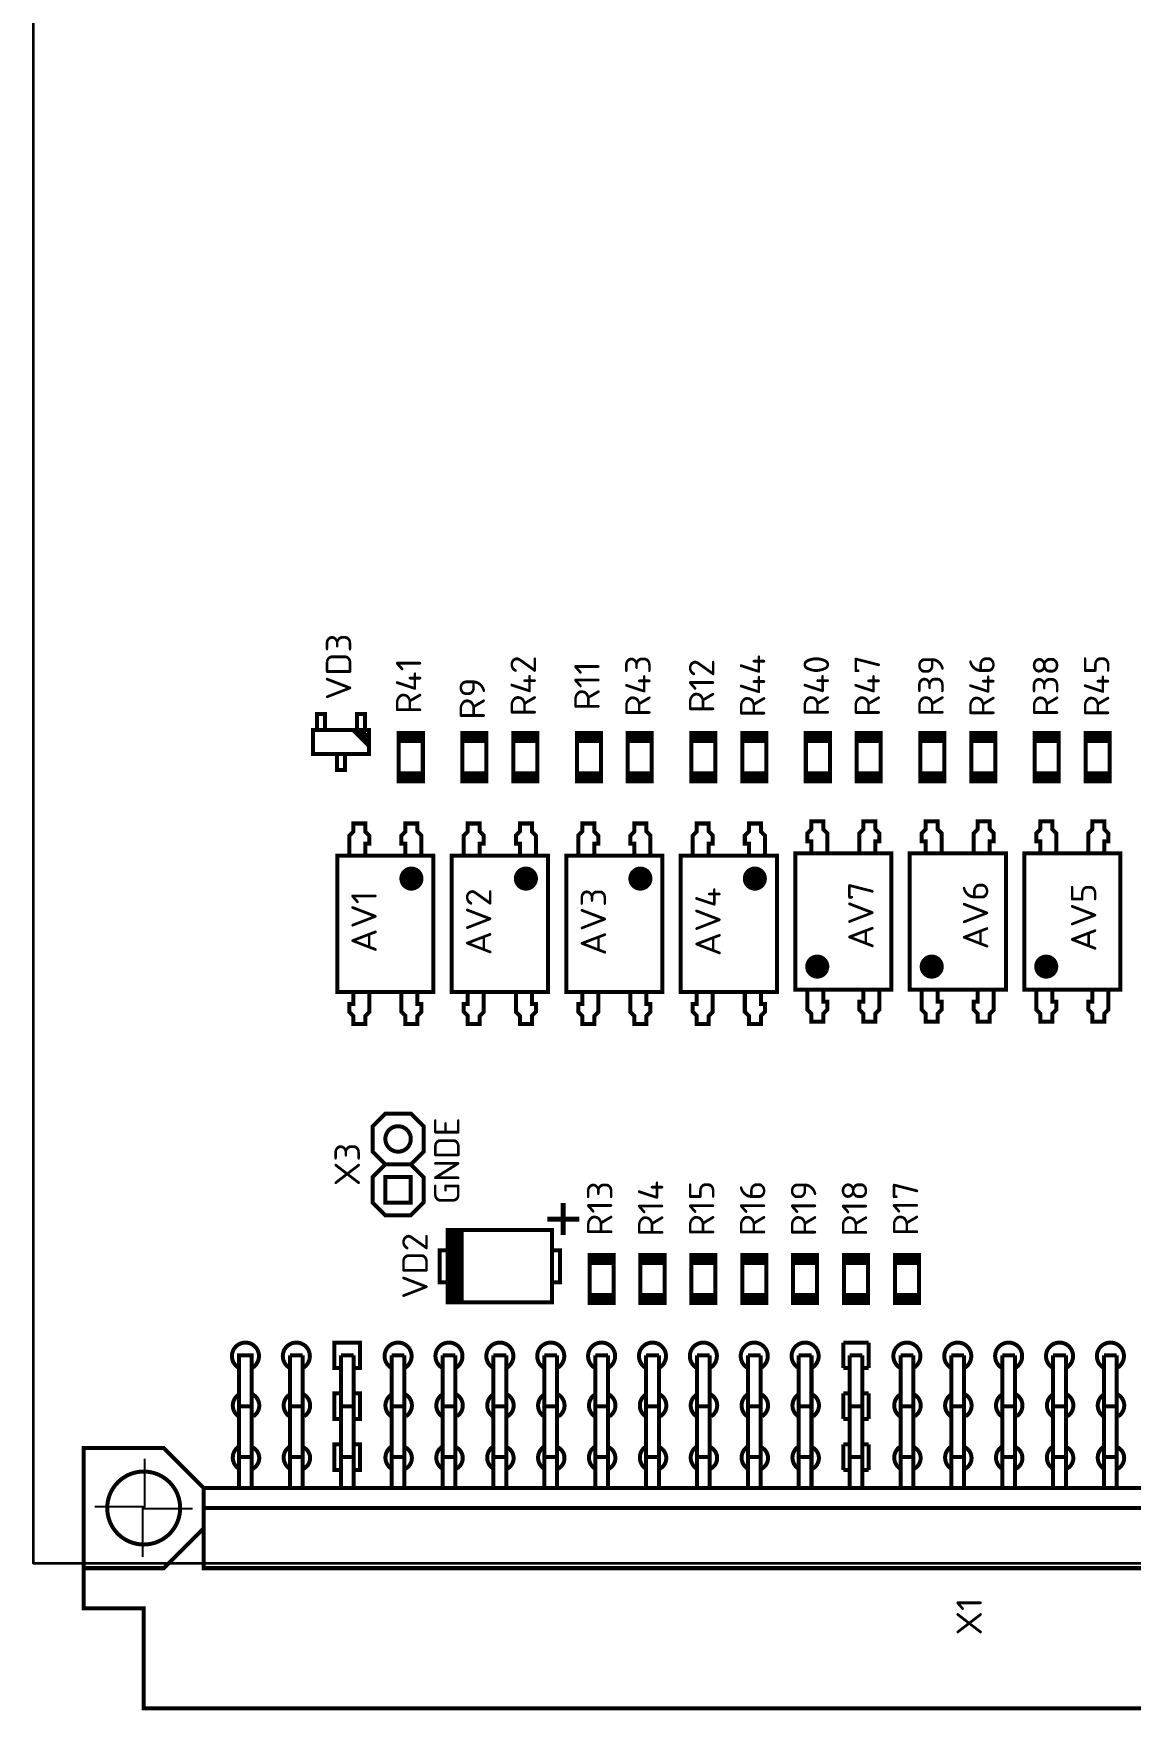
# Model space of a CAD drawing. Header units: millimetres. Extents: x 370 to 630, y -3056 to -2888.
# Drawn here: x 370.1 to 424.9, y -3056.3 to -2972.7 of the extents above; entities that cross this region are included whole.
import ezdxf
from ezdxf.enums import TextEntityAlignment as Align

# ---------------------------------------------------------------- set-up
doc = ezdxf.new("R2010")
doc.units = ezdxf.units.MM
doc.layers.add('BOARD', color=173, linetype='Continuous', lineweight=35)
doc.layers.add('TOP', color=241, linetype='Continuous', lineweight=35)
doc.styles.get("Standard").update_dxf_attribs({"font": 'txt.shx'})

msp = doc.modelspace()

# ---------------------------------------------------------------- linework, layer by layer
at = {"layer": 'BOARD'}
msp.add_lwpolyline([(603.34, -3049), (370.09, -3049), (370.09, -2889), (603.34, -2889)], close=True, dxfattribs=at)
at = {"layer": 'TOP'}
for points, const_width in [([(384.635, -3007.42), (384.635, -3006.62), (384.235, -3006.62), (384.235, -3007.42)], 0.2), ([(386.835, -3008.02), (386.235, -3007.42), (386.235, -3006.62), (386.635, -3006.62), (386.635, -3007.42)], 0.2), ([(384.035, -3008.62), (385.235, -3008.62), (385.235, -3009.42), (385.635, -3009.42), (385.635, -3008.62), (386.835, -3008.62), (386.835, -3007.42), (384.035, -3007.42), (384.035, -3008.62)], 0.2), ([(386.035, -3007.42), (386.835, -3008.22)], 0.2), ([(386.435, -3007.42), (386.835, -3007.82)], 0.2), ([(388.325, -3009.975), (389.525, -3009.975), (389.525, -3007.575), (388.325, -3007.575), (388.325, -3009.975)], 0.2), ([(389.525, -3007.775), (388.325, -3007.775)], 0.2), ([(389.525, -3007.975), (388.325, -3007.975)], 0.2), ([(391.5, -3009.975), (392.7, -3009.975), (392.7, -3007.575), (391.5, -3007.575), (391.5, -3009.975)], 0.2), ([(392.7, -3007.775), (391.5, -3007.775)], 0.2), ([(392.7, -3007.975), (391.5, -3007.975)], 0.2), ([(394.04, -3009.975), (395.24, -3009.975), (395.24, -3007.575), (394.04, -3007.575), (394.04, -3009.975)], 0.2), ([(395.24, -3007.775), (394.04, -3007.775)], 0.2), ([(395.24, -3007.975), (394.04, -3007.975)], 0.2), ([(397.215, -3009.975), (398.415, -3009.975), (398.415, -3007.575), (397.215, -3007.575), (397.215, -3009.975)], 0.2), ([(398.415, -3007.775), (397.215, -3007.775)], 0.2), ([(398.415, -3007.975), (397.215, -3007.975)], 0.2), ([(399.755, -3009.975), (400.955, -3009.975), (400.955, -3007.575), (399.755, -3007.575), (399.755, -3009.975)], 0.2), ([(400.955, -3007.775), (399.755, -3007.775)], 0.2), ([(400.955, -3007.975), (399.755, -3007.975)], 0.2), ([(402.93, -3009.975), (404.13, -3009.975), (404.13, -3007.575), (402.93, -3007.575), (402.93, -3009.975)], 0.2), ([(404.13, -3007.775), (402.93, -3007.775)], 0.2), ([(404.13, -3007.975), (402.93, -3007.975)], 0.2), ([(405.47, -3009.975), (406.67, -3009.975), (406.67, -3007.575), (405.47, -3007.575), (405.47, -3009.975)], 0.2), ([(406.67, -3007.775), (405.47, -3007.775)], 0.2), ([(406.67, -3007.975), (405.47, -3007.975)], 0.2), ([(409.845, -3007.575), (408.645, -3007.575), (408.645, -3009.975), (409.845, -3009.975), (409.845, -3007.575)], 0.2), ([(408.645, -3007.775), (409.845, -3007.775)], 0.2), ([(408.645, -3007.975), (409.845, -3007.975)], 0.2), ([(412.385, -3007.575), (411.185, -3007.575), (411.185, -3009.975), (412.385, -3009.975), (412.385, -3007.575)], 0.2), ([(411.185, -3007.775), (412.385, -3007.775)], 0.2), ([(411.185, -3007.975), (412.385, -3007.975)], 0.2), ([(415.56, -3007.575), (414.36, -3007.575), (414.36, -3009.975), (415.56, -3009.975), (415.56, -3007.575)], 0.2), ([(414.36, -3007.775), (415.56, -3007.775)], 0.2), ([(414.36, -3007.975), (415.56, -3007.975)], 0.2), ([(418.1, -3007.575), (416.9, -3007.575), (416.9, -3009.975), (418.1, -3009.975), (418.1, -3007.575)], 0.2), ([(416.9, -3007.775), (418.1, -3007.775)], 0.2), ([(416.9, -3007.975), (418.1, -3007.975)], 0.2), ([(421.275, -3007.575), (420.075, -3007.575), (420.075, -3009.975), (421.275, -3009.975), (421.275, -3007.575)], 0.2), ([(420.075, -3007.775), (421.275, -3007.775)], 0.2), ([(420.075, -3007.975), (421.275, -3007.975)], 0.2), ([(423.815, -3007.575), (422.615, -3007.575), (422.615, -3009.975), (423.815, -3009.975), (423.815, -3007.575)], 0.2), ([(422.615, -3007.775), (423.815, -3007.775)], 0.2), ([(422.615, -3007.975), (423.815, -3007.975)], 0.2), ([(385.635, -3008.62), (385.235, -3008.62)], 0.2), ([(389.525, -3009.575), (388.325, -3009.575)], 0.2), ([(392.7, -3009.575), (391.5, -3009.575)], 0.2), ([(395.24, -3009.575), (394.04, -3009.575)], 0.2), ([(398.415, -3009.575), (397.215, -3009.575)], 0.2), ([(400.955, -3009.575), (399.755, -3009.575)], 0.2), ([(404.13, -3009.575), (402.93, -3009.575)], 0.2), ([(406.67, -3009.575), (405.47, -3009.575)], 0.2), ([(408.645, -3009.575), (409.845, -3009.575)], 0.2), ([(411.185, -3009.575), (412.385, -3009.575)], 0.2), ([(414.36, -3009.575), (415.56, -3009.575)], 0.2), ([(416.9, -3009.575), (418.1, -3009.575)], 0.2), ([(420.075, -3009.575), (421.275, -3009.575)], 0.2), ([(422.615, -3009.575), (423.815, -3009.575)], 0.2), ([(389.525, -3009.775), (388.325, -3009.775)], 0.2), ([(392.7, -3009.775), (391.5, -3009.775)], 0.2), ([(395.24, -3009.775), (394.04, -3009.775)], 0.2), ([(398.415, -3009.775), (397.215, -3009.775)], 0.2), ([(400.955, -3009.775), (399.755, -3009.775)], 0.2), ([(404.13, -3009.775), (402.93, -3009.775)], 0.2), ([(406.67, -3009.775), (405.47, -3009.775)], 0.2), ([(408.645, -3009.775), (409.845, -3009.775)], 0.2), ([(411.185, -3009.775), (412.385, -3009.775)], 0.2), ([(414.36, -3009.775), (415.56, -3009.775)], 0.2), ([(416.9, -3009.775), (418.1, -3009.775)], 0.2), ([(420.075, -3009.775), (421.275, -3009.775)], 0.2), ([(422.615, -3009.775), (423.815, -3009.775)], 0.2), ([(385.855, -3013.685), (385.855, -3012.685), (386.055, -3012.485), (386.055, -3012.085), (386.655, -3012.085), (386.655, -3012.485), (386.855, -3012.685), (386.855, -3013.085), (386.655, -3013.085), (386.655, -3013.685)], 0.2), ([(389.455, -3013.685), (389.455, -3012.685), (389.255, -3012.485), (389.255, -3012.085), (388.655, -3012.085), (388.655, -3012.485), (388.455, -3012.685), (388.455, -3013.085), (388.655, -3013.085), (388.655, -3013.685)], 0.2), ([(391.57, -3013.685), (391.57, -3012.685), (391.77, -3012.485), (391.77, -3012.085), (392.37, -3012.085), (392.37, -3012.485), (392.57, -3012.685), (392.57, -3013.085), (392.37, -3013.085), (392.37, -3013.685)], 0.2), ([(395.17, -3013.685), (395.17, -3012.685), (394.97, -3012.485), (394.97, -3012.085), (394.37, -3012.085), (394.37, -3012.485), (394.17, -3012.685), (394.17, -3013.085), (394.37, -3013.085), (394.37, -3013.685)], 0.2), ([(397.285, -3013.685), (397.285, -3012.685), (397.485, -3012.485), (397.485, -3012.085), (398.085, -3012.085), (398.085, -3012.485), (398.285, -3012.685), (398.285, -3013.085), (398.085, -3013.085), (398.085, -3013.685)], 0.2), ([(400.885, -3013.685), (400.885, -3012.685), (400.685, -3012.485), (400.685, -3012.085), (400.085, -3012.085), (400.085, -3012.485), (399.885, -3012.685), (399.885, -3013.085), (400.085, -3013.085), (400.085, -3013.685)], 0.2), ([(403, -3013.685), (403, -3012.685), (403.2, -3012.485), (403.2, -3012.085), (403.8, -3012.085), (403.8, -3012.485), (404, -3012.685), (404, -3013.085), (403.8, -3013.085), (403.8, -3013.685)], 0.2), ([(406.6, -3013.685), (406.6, -3012.685), (406.4, -3012.485), (406.4, -3012.085), (405.8, -3012.085), (405.8, -3012.485), (405.6, -3012.685), (405.6, -3013.085), (405.8, -3013.085), (405.8, -3013.685)], 0.2), ([(409.715, -3013.575), (409.715, -3012.575), (409.515, -3012.375), (409.515, -3011.975), (408.915, -3011.975), (408.915, -3012.375), (408.715, -3012.575), (408.715, -3012.975), (408.915, -3012.975), (408.915, -3013.575)], 0.2), ([(411.315, -3013.575), (411.315, -3012.575), (411.515, -3012.375), (411.515, -3011.975), (412.115, -3011.975), (412.115, -3012.375), (412.315, -3012.575), (412.315, -3012.975), (412.115, -3012.975), (412.115, -3013.575)], 0.2), ([(415.43, -3013.575), (415.43, -3012.575), (415.23, -3012.375), (415.23, -3011.975), (414.63, -3011.975), (414.63, -3012.375), (414.43, -3012.575), (414.43, -3012.975), (414.63, -3012.975), (414.63, -3013.575)], 0.2), ([(417.03, -3013.575), (417.03, -3012.575), (417.23, -3012.375), (417.23, -3011.975), (417.83, -3011.975), (417.83, -3012.375), (418.03, -3012.575), (418.03, -3012.975), (417.83, -3012.975), (417.83, -3013.575)], 0.2), ([(421.145, -3013.575), (421.145, -3012.575), (420.945, -3012.375), (420.945, -3011.975), (420.345, -3011.975), (420.345, -3012.375), (420.145, -3012.575), (420.145, -3012.975), (420.345, -3012.975), (420.345, -3013.575)], 0.2), ([(422.745, -3013.575), (422.745, -3012.575), (422.945, -3012.375), (422.945, -3011.975), (423.545, -3011.975), (423.545, -3012.375), (423.745, -3012.575), (423.745, -3012.975), (423.545, -3012.975), (423.545, -3013.575)], 0.2), ([(390.055, -3020.485), (385.255, -3020.485), (385.255, -3013.685), (390.055, -3013.685), (390.055, -3020.485)], 0.2), ([(395.77, -3020.485), (390.97, -3020.485), (390.97, -3013.685), (395.77, -3013.685), (395.77, -3020.485)], 0.2), ([(401.485, -3020.485), (396.685, -3020.485), (396.685, -3013.685), (401.485, -3013.685), (401.485, -3020.485)], 0.2), ([(407.2, -3020.485), (402.4, -3020.485), (402.4, -3013.685), (407.2, -3013.685), (407.2, -3020.485)], 0.2), ([(408.115, -3013.575), (412.915, -3013.575), (412.915, -3020.375), (408.115, -3020.375), (408.115, -3013.575)], 0.2), ([(413.83, -3013.575), (418.63, -3013.575), (418.63, -3020.375), (413.83, -3020.375), (413.83, -3013.575)], 0.2), ([(419.545, -3013.575), (424.345, -3013.575), (424.345, -3020.375), (419.545, -3020.375), (419.545, -3013.575)], 0.2), ([(386.855, -3020.485), (386.855, -3021.485), (386.655, -3021.685), (386.655, -3022.085), (386.055, -3022.085), (386.055, -3021.685), (385.855, -3021.485), (385.855, -3021.085), (386.055, -3021.085), (386.055, -3020.485)], 0.2), ([(388.455, -3020.485), (388.455, -3021.485), (388.655, -3021.685), (388.655, -3022.085), (389.255, -3022.085), (389.255, -3021.685), (389.455, -3021.485), (389.455, -3021.085), (389.255, -3021.085), (389.255, -3020.485)], 0.2), ([(392.57, -3020.485), (392.57, -3021.485), (392.37, -3021.685), (392.37, -3022.085), (391.77, -3022.085), (391.77, -3021.685), (391.57, -3021.485), (391.57, -3021.085), (391.77, -3021.085), (391.77, -3020.485)], 0.2), ([(394.17, -3020.485), (394.17, -3021.485), (394.37, -3021.685), (394.37, -3022.085), (394.97, -3022.085), (394.97, -3021.685), (395.17, -3021.485), (395.17, -3021.085), (394.97, -3021.085), (394.97, -3020.485)], 0.2), ([(398.285, -3020.485), (398.285, -3021.485), (398.085, -3021.685), (398.085, -3022.085), (397.485, -3022.085), (397.485, -3021.685), (397.285, -3021.485), (397.285, -3021.085), (397.485, -3021.085), (397.485, -3020.485)], 0.2), ([(399.885, -3020.485), (399.885, -3021.485), (400.085, -3021.685), (400.085, -3022.085), (400.685, -3022.085), (400.685, -3021.685), (400.885, -3021.485), (400.885, -3021.085), (400.685, -3021.085), (400.685, -3020.485)], 0.2), ([(404, -3020.485), (404, -3021.485), (403.8, -3021.685), (403.8, -3022.085), (403.2, -3022.085), (403.2, -3021.685), (403, -3021.485), (403, -3021.085), (403.2, -3021.085), (403.2, -3020.485)], 0.2), ([(405.6, -3020.485), (405.6, -3021.485), (405.8, -3021.685), (405.8, -3022.085), (406.4, -3022.085), (406.4, -3021.685), (406.6, -3021.485), (406.6, -3021.085), (406.4, -3021.085), (406.4, -3020.485)], 0.2), ([(408.715, -3020.375), (408.715, -3021.375), (408.915, -3021.575), (408.915, -3021.975), (409.515, -3021.975), (409.515, -3021.575), (409.715, -3021.375), (409.715, -3020.975), (409.515, -3020.975), (409.515, -3020.375)], 0.2), ([(412.315, -3020.375), (412.315, -3021.375), (412.115, -3021.575), (412.115, -3021.975), (411.515, -3021.975), (411.515, -3021.575), (411.315, -3021.375), (411.315, -3020.975), (411.515, -3020.975), (411.515, -3020.375)], 0.2), ([(414.43, -3020.375), (414.43, -3021.375), (414.63, -3021.575), (414.63, -3021.975), (415.23, -3021.975), (415.23, -3021.575), (415.43, -3021.375), (415.43, -3020.975), (415.23, -3020.975), (415.23, -3020.375)], 0.2), ([(418.03, -3020.375), (418.03, -3021.375), (417.83, -3021.575), (417.83, -3021.975), (417.23, -3021.975), (417.23, -3021.575), (417.03, -3021.375), (417.03, -3020.975), (417.23, -3020.975), (417.23, -3020.375)], 0.2), ([(420.145, -3020.375), (420.145, -3021.375), (420.345, -3021.575), (420.345, -3021.975), (420.945, -3021.975), (420.945, -3021.575), (421.145, -3021.375), (421.145, -3020.975), (420.945, -3020.975), (420.945, -3020.375)], 0.2), ([(423.745, -3020.375), (423.745, -3021.375), (423.545, -3021.575), (423.545, -3021.975), (422.945, -3021.975), (422.945, -3021.575), (422.745, -3021.375), (422.745, -3020.975), (422.945, -3020.975), (422.945, -3020.375)], 0.2), ([(389.56, -3029.73), (388.925, -3029.095), (389.56, -3028.46), (389.56, -3027.19), (388.925, -3026.555), (387.655, -3026.555), (387.02, -3027.19), (387.02, -3028.46), (387.655, -3029.095), (387.02, -3029.73), (387.02, -3031), (387.655, -3031.635), (388.925, -3031.635), (389.56, -3031), (389.56, -3029.73)], 0.2), ([(387.655, -3029.095), (388.925, -3029.095)], 0.2), ([(387.655, -3031), (387.655, -3029.73), (388.925, -3029.73), (388.925, -3031), (387.655, -3031)], 0.2), ([(396.534, -3031.021), (396.534, -3032.621)], 0.25), ([(395.734, -3031.821), (397.334, -3031.821)], 0.25), ([(390.77, -3035.977), (390.77, -3032.373), (395.97, -3032.373), (395.97, -3035.977), (390.77, -3035.977)], 0.2), ([(390.87, -3035.977), (390.87, -3032.373)], 0.2), ([(390.97, -3035.977), (390.97, -3032.373)], 0.2), ([(391.07, -3035.977), (391.07, -3032.373)], 0.2), ([(391.17, -3035.977), (391.17, -3032.373)], 0.2), ([(391.27, -3035.977), (391.27, -3032.373)], 0.2), ([(391.37, -3035.977), (391.37, -3032.373)], 0.2), ([(391.47, -3035.977), (391.47, -3032.373)], 0.2), ([(390.77, -3033.375), (390.37, -3033.375), (390.37, -3034.975), (390.77, -3034.975)], 0.2), ([(395.97, -3033.375), (396.37, -3033.375), (396.37, -3034.975), (395.97, -3034.975)], 0.2), ([(397.85, -3036.01), (399.05, -3036.01), (399.05, -3033.61), (397.85, -3033.61), (397.85, -3036.01)], 0.2), ([(399.05, -3033.81), (397.85, -3033.81)], 0.2), ([(400.39, -3036.01), (401.59, -3036.01), (401.59, -3033.61), (400.39, -3033.61), (400.39, -3036.01)], 0.2), ([(401.59, -3033.81), (400.39, -3033.81)], 0.2), ([(402.93, -3036.01), (404.13, -3036.01), (404.13, -3033.61), (402.93, -3033.61), (402.93, -3036.01)], 0.2), ([(404.13, -3033.81), (402.93, -3033.81)], 0.2), ([(405.47, -3036.01), (406.67, -3036.01), (406.67, -3033.61), (405.47, -3033.61), (405.47, -3036.01)], 0.2), ([(406.67, -3033.81), (405.47, -3033.81)], 0.2), ([(409.21, -3033.61), (408.01, -3033.61), (408.01, -3036.01), (409.21, -3036.01), (409.21, -3033.61)], 0.2), ([(408.01, -3033.81), (409.21, -3033.81)], 0.2), ([(411.75, -3033.61), (410.55, -3033.61), (410.55, -3036.01), (411.75, -3036.01), (411.75, -3033.61)], 0.2), ([(410.55, -3033.81), (411.75, -3033.81)], 0.2), ([(414.29, -3033.61), (413.09, -3033.61), (413.09, -3036.01), (414.29, -3036.01), (414.29, -3033.61)], 0.2), ([(413.09, -3033.81), (414.29, -3033.81)], 0.2), ([(399.05, -3034.01), (397.85, -3034.01)], 0.2), ([(401.59, -3034.01), (400.39, -3034.01)], 0.2), ([(404.13, -3034.01), (402.93, -3034.01)], 0.2), ([(406.67, -3034.01), (405.47, -3034.01)], 0.2), ([(408.01, -3034.01), (409.21, -3034.01)], 0.2), ([(410.55, -3034.01), (411.75, -3034.01)], 0.2), ([(413.09, -3034.01), (414.29, -3034.01)], 0.2), ([(399.05, -3035.61), (397.85, -3035.61)], 0.2), ([(401.59, -3035.61), (400.39, -3035.61)], 0.2), ([(404.13, -3035.61), (402.93, -3035.61)], 0.2), ([(406.67, -3035.61), (405.47, -3035.61)], 0.2), ([(408.01, -3035.61), (409.21, -3035.61)], 0.2), ([(410.55, -3035.61), (411.75, -3035.61)], 0.2), ([(413.09, -3035.61), (414.29, -3035.61)], 0.2), ([(399.05, -3035.81), (397.85, -3035.81)], 0.2), ([(401.59, -3035.81), (400.39, -3035.81)], 0.2), ([(404.13, -3035.81), (402.93, -3035.81)], 0.2), ([(406.67, -3035.81), (405.47, -3035.81)], 0.2), ([(408.01, -3035.81), (409.21, -3035.81)], 0.2), ([(410.55, -3035.81), (411.75, -3035.81)], 0.2), ([(413.09, -3035.81), (414.29, -3035.81)], 0.2), ([(385.432, -3039.255), (385.115, -3039.255), (385.115, -3037.985), (386.385, -3037.985), (386.385, -3039.255), (386.068, -3039.255)], 0.2), ([(410.515, -3039.255), (410.515, -3037.985)], 0.2), ([(410.515, -3037.985), (411.785, -3037.985)], 0.2), ([(411.785, -3037.985), (411.785, -3039.255)], 0.2), ([(380.352, -3045.287), (380.352, -3038.62), (380.988, -3038.62), (380.988, -3045.287)], 0.2), ([(382.892, -3038.62), (383.528, -3038.62)], 0.2), ([(382.892, -3045.287), (382.892, -3038.62)], 0.2), ([(383.528, -3038.62), (383.528, -3045.287)], 0.2), ([(385.432, -3038.62), (386.068, -3038.62)], 0.2), ([(385.432, -3045.287), (385.432, -3038.62)], 0.2), ([(386.068, -3038.62), (386.068, -3045.287)], 0.2), ([(387.972, -3038.62), (388.608, -3038.62)], 0.2), ([(387.972, -3045.287), (387.972, -3038.62)], 0.2), ([(388.608, -3038.62), (388.608, -3045.287)], 0.2), ([(390.512, -3038.62), (391.148, -3038.62)], 0.2), ([(390.512, -3045.287), (390.512, -3038.62)], 0.2), ([(391.148, -3038.62), (391.148, -3045.287)], 0.2), ([(393.052, -3038.62), (393.688, -3038.62)], 0.2), ([(393.052, -3045.287), (393.052, -3038.62)], 0.2), ([(393.688, -3038.62), (393.688, -3045.287)], 0.2), ([(395.592, -3038.62), (396.228, -3038.62)], 0.2), ([(395.592, -3045.287), (395.592, -3038.62)], 0.2), ([(396.228, -3038.62), (396.228, -3045.287)], 0.2), ([(398.132, -3038.62), (398.768, -3038.62)], 0.2), ([(398.132, -3045.287), (398.132, -3038.62)], 0.2), ([(398.768, -3038.62), (398.768, -3045.287)], 0.2), ([(400.672, -3038.62), (401.308, -3038.62)], 0.2), ([(400.672, -3045.287), (400.672, -3038.62)], 0.2), ([(401.308, -3038.62), (401.308, -3045.287)], 0.2), ([(403.212, -3038.62), (403.848, -3038.62)], 0.2), ([(403.212, -3045.287), (403.212, -3038.62)], 0.2), ([(403.848, -3038.62), (403.848, -3045.287)], 0.2), ([(405.752, -3038.62), (406.388, -3038.62)], 0.2), ([(405.752, -3045.287), (405.752, -3038.62)], 0.2), ([(406.388, -3038.62), (406.388, -3045.287)], 0.2), ([(408.292, -3038.62), (408.928, -3038.62)], 0.2), ([(408.292, -3045.287), (408.292, -3038.62)], 0.2), ([(408.928, -3038.62), (408.928, -3045.287)], 0.2), ([(410.832, -3038.62), (411.468, -3038.62)], 0.2), ([(410.832, -3045.287), (410.832, -3038.62)], 0.2), ([(411.468, -3038.62), (411.468, -3045.287)], 0.2), ([(413.372, -3038.62), (414.008, -3038.62)], 0.2), ([(413.372, -3045.287), (413.372, -3038.62)], 0.2), ([(414.008, -3038.62), (414.008, -3045.287)], 0.2), ([(415.912, -3038.62), (416.548, -3038.62)], 0.2), ([(415.912, -3045.287), (415.912, -3038.62)], 0.2), ([(416.548, -3038.62), (416.548, -3045.287)], 0.2), ([(418.452, -3038.62), (419.088, -3038.62)], 0.2), ([(418.452, -3045.287), (418.452, -3038.62)], 0.2), ([(419.088, -3038.62), (419.088, -3045.287)], 0.2), ([(420.992, -3038.62), (421.628, -3038.62)], 0.2), ([(420.992, -3045.287), (420.992, -3038.62)], 0.2), ([(421.628, -3038.62), (421.628, -3045.287)], 0.2), ([(423.532, -3038.62), (424.168, -3038.62)], 0.2), ([(423.532, -3045.287), (423.532, -3038.62)], 0.2), ([(424.168, -3038.62), (424.168, -3045.287)], 0.2), ([(410.832, -3039.255), (410.515, -3039.255)], 0.2), ([(411.785, -3039.255), (411.468, -3039.255)], 0.2), ([(385.432, -3041.795), (385.115, -3041.795), (385.115, -3040.525), (385.432, -3040.525)], 0.2), ([(386.068, -3040.525), (386.385, -3040.525), (386.385, -3041.795), (386.068, -3041.795)], 0.2), ([(410.515, -3040.525), (410.832, -3040.525)], 0.2), ([(410.515, -3041.795), (410.515, -3040.525)], 0.2), ([(411.468, -3040.525), (411.785, -3040.525)], 0.2), ([(411.785, -3040.525), (411.785, -3041.795)], 0.2), ([(380.352, -3041.16), (380.988, -3041.16)], 0.2), ([(382.892, -3041.16), (383.528, -3041.16)], 0.2), ([(385.432, -3041.16), (386.068, -3041.16)], 0.2), ([(387.972, -3041.16), (388.608, -3041.16)], 0.2), ([(390.512, -3041.16), (391.148, -3041.16)], 0.2), ([(393.052, -3041.16), (393.688, -3041.16)], 0.2), ([(395.592, -3041.16), (396.228, -3041.16)], 0.2), ([(398.132, -3041.16), (398.768, -3041.16)], 0.2), ([(400.672, -3041.16), (401.308, -3041.16)], 0.2), ([(403.212, -3041.16), (403.848, -3041.16)], 0.2), ([(405.752, -3041.16), (406.388, -3041.16)], 0.2), ([(408.292, -3041.16), (408.928, -3041.16)], 0.2), ([(410.832, -3041.16), (411.468, -3041.16)], 0.2), ([(413.372, -3041.16), (414.008, -3041.16)], 0.2), ([(415.912, -3041.16), (416.548, -3041.16)], 0.2), ([(418.452, -3041.16), (419.088, -3041.16)], 0.2), ([(420.992, -3041.16), (421.628, -3041.16)], 0.2), ([(423.532, -3041.16), (424.168, -3041.16)], 0.2), ([(410.832, -3041.795), (410.515, -3041.795)], 0.2), ([(411.785, -3041.795), (411.468, -3041.795)], 0.2), ([(385.432, -3044.335), (385.115, -3044.335), (385.115, -3043.065), (385.432, -3043.065)], 0.2), ([(386.068, -3043.065), (386.385, -3043.065), (386.385, -3044.335), (386.068, -3044.335)], 0.2), ([(410.515, -3044.335), (410.515, -3043.065)], 0.2), ([(410.515, -3043.065), (410.832, -3043.065)], 0.2), ([(411.468, -3043.065), (411.785, -3043.065)], 0.2), ([(411.785, -3043.065), (411.785, -3044.335)], 0.2), ([(460.59, -3056.24), (375.59, -3056.24), (375.59, -3051.24), (372.59, -3051.24), (372.59, -3043.24), (376.59, -3043.24), (378.59, -3045.24), (461.59, -3045.24), (463.59, -3043.24), (467.59, -3043.24), (467.59, -3051.24), (464.59, -3051.24), (464.59, -3056.24), (460.59, -3056.24)], 0.2), ([(375.64, -3043.775), (375.64, -3046.175), (375.59, -3046.225), (375.59, -3046.24), (375.555, -3046.275), (375.54, -3046.275), (375.54, -3048.675)], 0.1), ([(380.352, -3043.7), (380.988, -3043.7)], 0.2), ([(382.892, -3043.7), (383.528, -3043.7)], 0.2), ([(385.432, -3043.7), (386.068, -3043.7)], 0.2), ([(387.972, -3043.7), (388.608, -3043.7)], 0.2), ([(390.512, -3043.7), (391.148, -3043.7)], 0.2), ([(393.052, -3043.7), (393.688, -3043.7)], 0.2), ([(395.592, -3043.7), (396.228, -3043.7)], 0.2), ([(398.132, -3043.7), (398.768, -3043.7)], 0.2), ([(400.672, -3043.7), (401.308, -3043.7)], 0.2), ([(403.212, -3043.7), (403.848, -3043.7)], 0.2), ([(405.752, -3043.7), (406.388, -3043.7)], 0.2), ([(408.292, -3043.7), (408.928, -3043.7)], 0.2), ([(410.832, -3043.7), (411.468, -3043.7)], 0.2), ([(413.372, -3043.7), (414.008, -3043.7)], 0.2), ([(415.912, -3043.7), (416.548, -3043.7)], 0.2), ([(418.452, -3043.7), (419.088, -3043.7)], 0.2), ([(420.992, -3043.7), (421.628, -3043.7)], 0.2), ([(423.532, -3043.7), (424.168, -3043.7)], 0.2), ([(410.832, -3044.335), (410.515, -3044.335)], 0.2), ([(411.785, -3044.335), (411.468, -3044.335)], 0.2), ([(378.59, -3046.24), (461.59, -3046.24), (461.59, -3049.24), (378.59, -3049.24), (378.59, -3045.24)], 0.2), ([(373.14, -3046.175), (375.54, -3046.175), (375.59, -3046.225), (375.59, -3046.24), (375.625, -3046.275), (378.04, -3046.275)], 0.1), ([(378.59, -3047.24), (376.59, -3049.24), (372.59, -3049.24)], 0.2)]:
    msp.add_lwpolyline(points, dxfattribs=dict(at, const_width=const_width))
for points, const_width in [([(388.955, -3014.535, 1), (388.955, -3015.135, 1), (388.955, -3014.535)], 0.6), ([(394.67, -3014.535, 1), (394.67, -3015.135, 1), (394.67, -3014.535)], 0.6), ([(400.385, -3014.535, 1), (400.385, -3015.135, 1), (400.385, -3014.535)], 0.6), ([(406.1, -3014.535, 1), (406.1, -3015.135, 1), (406.1, -3014.535)], 0.6), ([(409.215, -3018.925, 1), (409.215, -3019.525, 1), (409.215, -3018.925)], 0.6), ([(414.93, -3018.925, 1), (414.93, -3019.525, 1), (414.93, -3018.925)], 0.6), ([(420.645, -3018.925, 1), (420.645, -3019.525, 1), (420.645, -3018.925)], 0.6), ([(388.29, -3027.19, 1), (388.29, -3028.46, 1), (388.29, -3027.19)], 0.2), ([(380.352, -3039.255, -3.994451), (380.988, -3039.255)], 0.2), ([(382.892, -3039.255, -3.994451), (383.528, -3039.255)], 0.2), ([(387.972, -3039.255, -3.994451), (388.608, -3039.255)], 0.2), ([(390.512, -3039.255, -3.994451), (391.148, -3039.255)], 0.2), ([(393.052, -3039.255, -3.994451), (393.688, -3039.255)], 0.2), ([(395.592, -3039.255, -3.994451), (396.228, -3039.255)], 0.2), ([(398.132, -3039.255, -3.994451), (398.768, -3039.255)], 0.2), ([(400.672, -3039.255, -3.994451), (401.308, -3039.255)], 0.2), ([(403.212, -3039.255, -3.994451), (403.848, -3039.255)], 0.2), ([(405.752, -3039.255, -3.994451), (406.388, -3039.255)], 0.2), ([(408.292, -3039.255, -3.994451), (408.928, -3039.255)], 0.2), ([(413.372, -3039.255, -3.994451), (414.008, -3039.255)], 0.2), ([(415.912, -3039.255, -3.994451), (416.548, -3039.255)], 0.2), ([(418.452, -3039.255, -3.994451), (419.088, -3039.255)], 0.2), ([(420.992, -3039.255, -3.994451), (421.628, -3039.255)], 0.2), ([(423.532, -3039.255, -3.994451), (424.168, -3039.255)], 0.2), ([(380.34, -3041.675, -0.548946), (380.34, -3040.575)], 0.2), ([(381.066, -3041.659, 0.566199), (381.04, -3040.575)], 0.2), ([(382.88, -3041.675, -0.548946), (382.88, -3040.575)], 0.2), ([(383.606, -3041.659, 0.566199), (383.58, -3040.575)], 0.2), ([(387.96, -3041.675, -0.548946), (387.96, -3040.575)], 0.2), ([(388.686, -3041.659, 0.566199), (388.66, -3040.575)], 0.2), ([(390.5, -3041.675, -0.548946), (390.5, -3040.575)], 0.2), ([(391.226, -3041.659, 0.566199), (391.2, -3040.575)], 0.2), ([(393.04, -3041.675, -0.548946), (393.04, -3040.575)], 0.2), ([(393.766, -3041.659, 0.566199), (393.74, -3040.575)], 0.2), ([(395.58, -3041.675, -0.548946), (395.58, -3040.575)], 0.2), ([(396.306, -3041.659, 0.566199), (396.28, -3040.575)], 0.2), ([(398.12, -3041.675, -0.548946), (398.12, -3040.575)], 0.2), ([(398.846, -3041.659, 0.566199), (398.82, -3040.575)], 0.2), ([(400.66, -3041.675, -0.548946), (400.66, -3040.575)], 0.2), ([(401.386, -3041.659, 0.566199), (401.36, -3040.575)], 0.2), ([(403.2, -3041.675, -0.548946), (403.2, -3040.575)], 0.2), ([(403.926, -3041.659, 0.566199), (403.9, -3040.575)], 0.2), ([(405.74, -3041.675, -0.548946), (405.74, -3040.575)], 0.2), ([(406.466, -3041.659, 0.566199), (406.44, -3040.575)], 0.2), ([(408.28, -3041.675, -0.548946), (408.28, -3040.575)], 0.2), ([(409.006, -3041.659, 0.566199), (408.98, -3040.575)], 0.2), ([(413.36, -3041.675, -0.548946), (413.36, -3040.575)], 0.2), ([(414.086, -3041.659, 0.566199), (414.06, -3040.575)], 0.2), ([(415.9, -3041.675, -0.548946), (415.9, -3040.575)], 0.2), ([(416.626, -3041.659, 0.566199), (416.6, -3040.575)], 0.2), ([(418.44, -3041.675, -0.548946), (418.44, -3040.575)], 0.2), ([(419.166, -3041.659, 0.566199), (419.14, -3040.575)], 0.2), ([(420.98, -3041.675, -0.548946), (420.98, -3040.575)], 0.2), ([(421.706, -3041.659, 0.566199), (421.68, -3040.575)], 0.2), ([(423.52, -3041.675, -0.548946), (423.52, -3040.575)], 0.2), ([(424.246, -3041.659, 0.566199), (424.22, -3040.575)], 0.2), ([(380.34, -3044.275, -0.548946), (380.34, -3043.175)], 0.2), ([(381.04, -3044.275, 0.663793), (380.94, -3043.175)], 0.2), ([(382.88, -3044.275, -0.548946), (382.88, -3043.175)], 0.2), ([(383.58, -3044.275, 0.663793), (383.48, -3043.175)], 0.2), ([(387.96, -3044.275, -0.548946), (387.96, -3043.175)], 0.2), ([(388.66, -3044.275, 0.663793), (388.56, -3043.175)], 0.2), ([(390.5, -3044.275, -0.548946), (390.5, -3043.175)], 0.2), ([(391.2, -3044.275, 0.663793), (391.1, -3043.175)], 0.2), ([(393.04, -3044.275, -0.548946), (393.04, -3043.175)], 0.2), ([(393.74, -3044.275, 0.663793), (393.64, -3043.175)], 0.2), ([(395.58, -3044.275, -0.548946), (395.58, -3043.175)], 0.2), ([(396.28, -3044.275, 0.663793), (396.18, -3043.175)], 0.2), ([(398.12, -3044.275, -0.548946), (398.12, -3043.175)], 0.2), ([(398.82, -3044.275, 0.663793), (398.72, -3043.175)], 0.2), ([(400.66, -3044.275, -0.548946), (400.66, -3043.175)], 0.2), ([(401.36, -3044.275, 0.663793), (401.26, -3043.175)], 0.2), ([(403.2, -3044.275, -0.548946), (403.2, -3043.175)], 0.2), ([(403.9, -3044.275, 0.663793), (403.8, -3043.175)], 0.2), ([(405.74, -3044.275, -0.548946), (405.74, -3043.175)], 0.2), ([(406.44, -3044.275, 0.663793), (406.34, -3043.175)], 0.2), ([(408.28, -3044.275, -0.548946), (408.28, -3043.175)], 0.2), ([(408.98, -3044.275, 0.663793), (408.88, -3043.175)], 0.2), ([(413.36, -3044.275, -0.548946), (413.36, -3043.175)], 0.2), ([(414.06, -3044.275, 0.663793), (413.96, -3043.175)], 0.2), ([(415.9, -3044.275, -0.548946), (415.9, -3043.175)], 0.2), ([(416.6, -3044.275, 0.663793), (416.5, -3043.175)], 0.2), ([(418.44, -3044.275, -0.548946), (418.44, -3043.175)], 0.2), ([(419.14, -3044.275, 0.663793), (419.04, -3043.175)], 0.2), ([(420.98, -3044.275, -0.548946), (420.98, -3043.175)], 0.2), ([(421.68, -3044.275, 0.663793), (421.58, -3043.175)], 0.2), ([(423.52, -3044.275, -0.548946), (423.52, -3043.175)], 0.2), ([(424.22, -3044.275, 0.663793), (424.12, -3043.175)], 0.2), ([(375.59, -3044.419, 1), (375.59, -3048.061, 1), (375.59, -3044.419)], 0.2)]:
    msp.add_lwpolyline(points, format="xyb", dxfattribs=dict(at, const_width=const_width))

# ---------------------------------------------------------------- texts
at = {"layer": 'TOP', "lineweight": -3, "width": 1.019685}
for s, p in [('VD3', (385.952, -3004.268)), ('R44', (406.622, -3005.222)), ('R41', (389.45, -3005.222)), ('R42', (395.174, -3005.222)), ('R11', (398.354, -3005.222)), ('R43', (400.898, -3005.222)), ('R12', (404.078, -3005.222)), ('R40', (409.802, -3005.222)), ('R47', (412.346, -3005.222)), ('R39', (415.526, -3005.222)), ('R46', (418.07, -3005.222)), ('R38', (421.25, -3005.222)), ('R45', (423.794, -3005.222)), ('R9', (392.63, -3005.858)), ('AV2', (392.948, -3016.988)), ('AV3', (398.672, -3016.988)), ('AV4', (404.396, -3016.988)), ('AV7', (412.028, -3016.67)), ('AV6', (417.752, -3016.67)), ('AV5', (423.145, -3016.775)), ('AV1', (387.224, -3016.988)), ('X3', (386.385, -3029.095)), ('R13', (398.99, -3031.298)), ('R14', (401.534, -3031.298)), ('R15', (404.078, -3031.298)), ('R16', (406.622, -3031.298)), ('R19', (409.166, -3031.298)), ('R18', (411.71, -3031.298)), ('R17', (414.254, -3031.298)), ('VD2', (389.768, -3034.16)), ('X1', (417.434, -3051.65))]:
    msp.add_text(s, height=1.27, rotation=90, dxfattribs=at).set_placement(p, align=Align.CENTER)
at = {"layer": 'TOP', "lineweight": -3}
msp.add_text('GNDE', height=1.27, rotation=90, dxfattribs=at).set_placement((391.359, -3031.096))

doc.saveas('drawing.dxf')
